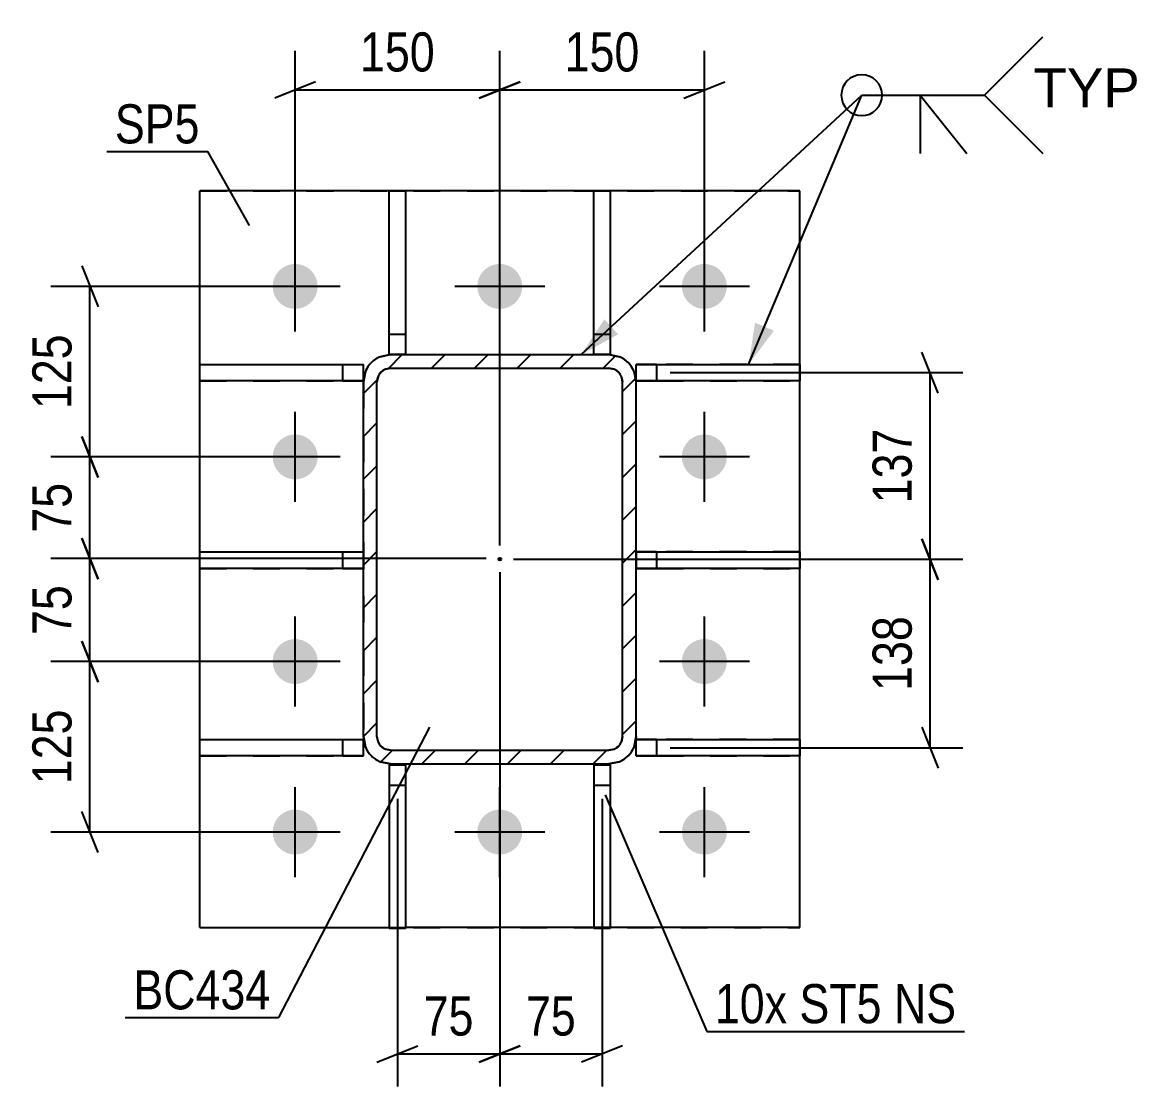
# Model space of a CAD drawing. Header units: millimetres. Extents: x 0 to 841, y 0 to 594.
# Drawn here: x 622.4 to 704.3, y 407.5 to 485.5 of the extents above; entities that cross this region are included whole.
import ezdxf

# ---------------------------------------------------------------- set-up
doc = ezdxf.new("R2010")
doc.units = ezdxf.units.MM
doc.linetypes.add('DXK_LINE_DOT2', pattern=[3.9198, 1.9599, -1.9599])
doc.linetypes.add('DXK_LINE_DOT3', pattern=[5.9187, 2.979, -0.9799, 0.9799, -0.9799])
doc.styles.add('Arial', font='ARIAL.TTF', dxfattribs={"height": 0.2})
doc.styles.add('Arial Narrow', font='ARIALN.TTF', dxfattribs={"height": 0.2})

# ---------------------------------------------------------------- blocks, each defined once
blk = doc.blocks.new('Part-761549750-15921 - 15831')
at = {"color": 2, "linetype": 'Continuous'}
for p, q in [((667.415, 446.681), (679.415, 446.681)), ((679.415, 446.681), (679.415, 445.481)), ((679.415, 445.481), (667.415, 445.481))]:
    blk.add_line(p, q, dxfattribs=at)
at = {"color": 7, "linetype": 'DXK_LINE_DOT2'}
for p, q in [((668.915, 446.681), (667.415, 446.681)), ((667.415, 446.681), (667.415, 446.681)), ((667.415, 446.681), (667.415, 445.481)), ((679.415, 446.681), (668.915, 446.681)), ((668.915, 446.681), (668.915, 445.481)), ((667.415, 445.481), (668.915, 445.481)), ((668.915, 445.481), (679.415, 445.481))]:
    blk.add_line(p, q, dxfattribs=at)
blk = doc.blocks.new('Part-761549750-15914 - 15831')
at = {"color": 2, "linetype": 'Continuous'}
for p, q in [((664.315, 431.081), (664.315, 431.081)), ((664.315, 431.081), (664.315, 419.081)), ((664.315, 431.081), (665.515, 431.081)), ((665.515, 431.081), (665.515, 431.081)), ((665.515, 431.081), (665.515, 419.081)), ((665.515, 419.081), (664.315, 419.081))]:
    blk.add_line(p, q, dxfattribs=at)
at = {"color": 7, "linetype": 'DXK_LINE_DOT2'}
for p, q in [((664.315, 431.081), (665.515, 431.081)), ((664.315, 429.581), (665.515, 429.581))]:
    blk.add_line(p, q, dxfattribs=at)
blk = doc.blocks.new('Part-761549750-15890 - 15831')
at = {"linetype": 'Continuous'}
h = blk.add_hatch(dxfattribs=at)
h.set_pattern_fill('', scale=0.7, style=0, pattern_type=0)
h.set_pattern_definition([(45, (647.4149, 433.15), (-1.57154, 1.57154), [])])
h.paths.add_polyline_path([(647.415, 459.15), (647.415, 433.15), (647.567, 432.385), (648.001, 431.736), (648.65, 431.302), (649.415, 431.15), (665.415, 431.15), (666.18, 431.302), (666.829, 431.736), (667.263, 432.385), (667.415, 433.15), (667.415, 459.15), (667.263, 459.915), (666.829, 460.564), (666.18, 460.998), (665.415, 461.15), (649.415, 461.15), (648.65, 460.998), (648.001, 460.564), (647.567, 459.915)])
h.paths.add_polyline_path([(648.708, 459.857), (649.032, 460.074), (649.415, 460.15), (665.415, 460.15), (665.798, 460.074), (666.122, 459.857), (666.339, 459.533), (666.415, 459.15), (666.415, 433.15), (666.339, 432.767), (666.122, 432.443), (665.798, 432.226), (665.415, 432.15), (649.415, 432.15), (649.032, 432.226), (648.708, 432.443), (648.491, 432.767), (648.415, 433.15), (648.415, 459.15), (648.491, 459.533)])
blk.add_hatch(color=30, dxfattribs=at).paths.add_polyline_path([(657.415, 446.049, -1), (657.415, 446.249, -1)])
at = {"color": 2, "linetype": 'Continuous'}
for p, q in [((649.415, 461.15), (648.65, 460.998)), ((649.415, 461.15), (649.415, 461.149)), ((649.415, 461.15), (665.415, 461.15)), ((665.415, 461.15), (665.415, 461.149)), ((666.18, 460.998), (665.415, 461.15)), ((647.567, 459.915), (647.415, 459.15)), ((648.415, 459.15), (648.491, 459.533)), ((649.032, 460.074), (649.415, 460.15)), ((649.415, 460.15), (649.415, 460.149)), ((649.415, 460.15), (665.415, 460.15)), ((665.415, 460.15), (665.415, 460.149)), ((665.415, 460.15), (665.798, 460.074)), ((666.339, 459.533), (666.415, 459.15)), ((667.415, 459.15), (667.263, 459.915)), ((647.415, 459.15), (647.415, 459.149)), ((647.415, 433.15), (647.415, 459.15)), ((648.415, 459.15), (648.415, 459.149)), ((648.415, 433.15), (648.415, 459.15)), ((666.415, 459.15), (666.415, 459.149)), ((666.415, 433.15), (666.415, 459.15)), ((667.415, 459.149), (667.415, 459.15)), ((667.415, 433.15), (667.415, 459.15)), ((647.415, 433.149), (647.415, 433.15)), ((647.415, 433.15), (647.567, 432.385)), ((648.415, 433.15), (648.415, 433.149)), ((648.491, 432.767), (648.415, 433.15)), ((666.415, 433.15), (666.339, 432.767)), ((666.415, 433.15), (666.415, 433.149)), ((667.263, 432.385), (667.415, 433.15)), ((667.415, 433.15), (667.415, 433.149)), ((649.415, 432.15), (649.032, 432.226)), ((649.415, 432.15), (649.415, 432.149)), ((649.415, 432.15), (665.415, 432.15)), ((665.798, 432.226), (665.415, 432.15)), ((665.415, 432.15), (665.415, 432.149)), ((648.65, 431.302), (649.415, 431.15)), ((649.415, 431.15), (649.415, 431.149)), ((649.415, 431.15), (665.415, 431.15)), ((665.415, 431.15), (666.18, 431.302)), ((665.415, 431.15), (665.415, 431.149))]:
    blk.add_line(p, q, dxfattribs=at)
at = {"color": 7, "linetype": 'DXK_LINE_DOT2'}
for p, q in [((648.65, 460.997), (649.415, 461.149)), ((649.415, 461.149), (665.415, 461.149)), ((665.415, 461.149), (666.18, 460.997)), ((647.415, 459.149), (647.567, 459.915)), ((648.491, 459.532), (648.415, 459.149)), ((649.415, 460.149), (649.032, 460.073)), ((649.415, 460.149), (665.415, 460.149)), ((665.798, 460.073), (665.415, 460.149)), ((666.415, 459.149), (666.339, 459.532)), ((667.263, 459.915), (667.415, 459.149)), ((647.415, 459.149), (647.415, 433.15)), ((648.415, 433.149), (648.415, 459.149)), ((666.415, 433.149), (666.415, 459.149)), ((667.415, 433.149), (667.415, 459.149)), ((647.567, 432.384), (647.415, 433.149)), ((648.415, 433.149), (648.491, 432.767)), ((666.339, 432.767), (666.415, 433.149)), ((667.415, 433.149), (667.263, 432.384)), ((649.032, 432.225), (649.412, 432.15)), ((649.412, 432.15), (649.415, 432.149)), ((649.415, 432.149), (665.415, 432.149)), ((665.415, 432.149), (665.796, 432.225)), ((665.796, 432.225), (665.798, 432.225)), ((649.412, 431.15), (648.65, 431.302)), ((649.415, 431.149), (649.412, 431.15)), ((649.415, 431.149), (665.415, 431.149)), ((666.179, 431.301), (665.415, 431.149)), ((666.18, 431.302), (666.179, 431.301))]:
    blk.add_line(p, q, dxfattribs=at)
at = {"color": 7, "linetype": 'DXK_LINE_DOT3'}
blk.add_line((657.415, 446.149), (657.415, 446.15), dxfattribs=at)
at = {"color": 30, "linetype": 'DXK_LINE_DOT3'}
blk.add_line((657.415, 446.149), (657.415, 446.15), dxfattribs=at)
at = {"color": 30, "linetype": 'Continuous'}
blk.add_circle((657.415, 446.149), 0.1, dxfattribs=at)
at = {"color": 2, "linetype": 'Continuous'}
for centre, radius, start, end in [((649.415, 459.15), 2, 112.5, 157.5), ((665.415, 459.15), 2, 22.5, 67.5), ((649.415, 459.15), 1, 112.5, 157.5), ((665.415, 459.15), 1, 22.5, 67.5), ((649.415, 433.15), 1, 202.5, 247.5), ((665.415, 433.15), 1, 292.5, 337.5), ((649.415, 433.15), 2, 202.5, 247.5), ((665.415, 433.15), 2, 292.5, 337.5)]:
    blk.add_arc(centre, radius, start, end, dxfattribs=at)
at = {"color": 7, "linetype": 'DXK_LINE_DOT2'}
for centre, radius, start, end in [((649.415, 459.149), 2, 112.5, 157.5), ((665.415, 459.149), 2, 22.5, 67.5), ((649.415, 459.149), 1, 112.5, 157.5), ((665.415, 459.149), 1, 22.5, 67.5), ((649.415, 433.149), 1, 202.5, 247.5), ((665.415, 433.149), 1, 292.5, 337.5), ((649.415, 433.149), 2, 202.5, 247.5), ((665.415, 433.149), 2, 292.5, 337.5)]:
    blk.add_arc(centre, radius, start, end, dxfattribs=at)
blk = doc.blocks.new('Part-761549750-15918 - 15831')
at = {"color": 2, "linetype": 'Continuous'}
for p, q in [((635.415, 445.481), (635.415, 446.681)), ((635.415, 446.681), (647.415, 446.681)), ((647.415, 445.481), (635.415, 445.481))]:
    blk.add_line(p, q, dxfattribs=at)
at = {"color": 7, "linetype": 'DXK_LINE_DOT2'}
for p, q in [((635.415, 446.681), (645.915, 446.681)), ((645.915, 445.481), (645.915, 446.681)), ((645.915, 446.681), (647.415, 446.681)), ((647.415, 445.481), (647.415, 446.681)), ((635.415, 445.481), (645.915, 445.481)), ((645.915, 445.481), (647.415, 445.481)), ((647.415, 445.481), (647.415, 445.481))]:
    blk.add_line(p, q, dxfattribs=at)
blk = doc.blocks.new('Part-761549750-15894 - 15831')
at = {"color": 2, "linetype": 'Continuous'}
for p, q in [((635.415, 419.149), (635.415, 473.149)), ((679.415, 473.149), (635.415, 473.149)), ((679.415, 419.149), (679.415, 473.149)), ((635.415, 419.149), (635.415, 419.149)), ((635.415, 419.149), (649.315, 419.149)), ((664.315, 419.149), (650.515, 419.149)), ((679.415, 419.149), (665.515, 419.149)), ((679.415, 419.149), (679.415, 419.149))]:
    blk.add_line(p, q, dxfattribs=at)
at = {"color": 7, "linetype": 'DXK_LINE_DOT2'}
for p, q in [((635.415, 473.149), (679.415, 473.149)), ((635.415, 419.149), (679.415, 419.149)), ((635.415, 419.149), (635.415, 419.149)), ((649.315, 419.149), (650.515, 419.149)), ((665.515, 419.149), (664.315, 419.149)), ((679.415, 419.149), (679.415, 419.149))]:
    blk.add_line(p, q, dxfattribs=at)
blk = doc.blocks.new('Part-761549750-15915 - 15831')
at = {"color": 2, "linetype": 'Continuous'}
for p, q in [((649.315, 431.081), (649.315, 431.081)), ((649.315, 431.081), (649.315, 419.081)), ((649.315, 431.081), (650.515, 431.081)), ((650.515, 431.081), (650.515, 431.081)), ((650.515, 431.081), (650.515, 419.081)), ((650.515, 419.081), (649.315, 419.081))]:
    blk.add_line(p, q, dxfattribs=at)
at = {"color": 7, "linetype": 'DXK_LINE_DOT2'}
for p, q in [((649.315, 431.081), (650.515, 431.081)), ((649.315, 429.581), (650.515, 429.581))]:
    blk.add_line(p, q, dxfattribs=at)
blk = doc.blocks.new('Part-761549750-15916 - 15831')
at = {"color": 2, "linetype": 'Continuous'}
for p, q in [((664.315, 473.149), (665.515, 473.149)), ((664.315, 461.15), (664.315, 473.149)), ((665.515, 473.149), (665.515, 461.15)), ((665.515, 461.15), (665.416, 461.15)), ((665.515, 461.15), (665.515, 461.149))]:
    blk.add_line(p, q, dxfattribs=at)
at = {"color": 7, "linetype": 'DXK_LINE_DOT2'}
for p, q in [((664.315, 462.649), (665.515, 462.649)), ((665.416, 461.15), (664.315, 461.15)), ((664.315, 461.149), (664.315, 461.15)), ((664.315, 461.149), (664.315, 461.15)), ((665.515, 461.149), (664.315, 461.149)), ((665.515, 461.149), (665.515, 461.15))]:
    blk.add_line(p, q, dxfattribs=at)
blk = doc.blocks.new('Part-761549750-15917 - 15831')
at = {"color": 2, "linetype": 'Continuous'}
for p, q in [((649.315, 473.149), (650.515, 473.149)), ((649.315, 461.15), (649.315, 473.149)), ((650.515, 473.149), (650.515, 461.15)), ((649.315, 461.15), (649.414, 461.15)), ((649.315, 461.15), (649.315, 461.15))]:
    blk.add_line(p, q, dxfattribs=at)
at = {"color": 7, "linetype": 'DXK_LINE_DOT2'}
for p, q in [((649.315, 462.649), (650.515, 462.649)), ((650.515, 461.15), (649.315, 461.15)), ((649.315, 461.15), (649.315, 461.15)), ((649.414, 461.15), (650.515, 461.15)), ((650.515, 461.15), (650.515, 461.15)), ((650.515, 461.15), (650.515, 461.15))]:
    blk.add_line(p, q, dxfattribs=at)
blk = doc.blocks.new('Part-761549750-15919 - 15831')
at = {"color": 2, "linetype": 'Continuous'}
for p, q in [((635.415, 459.231), (635.415, 460.431)), ((635.415, 460.431), (647.415, 460.431)), ((647.415, 459.231), (647.415, 460.431)), ((647.415, 459.231), (635.415, 459.231)), ((647.415, 459.231), (647.415, 459.231))]:
    blk.add_line(p, q, dxfattribs=at)
at = {"color": 7, "linetype": 'DXK_LINE_DOT2'}
for p, q in [((635.415, 460.431), (645.915, 460.431)), ((645.915, 459.231), (645.915, 460.431)), ((645.915, 460.431), (647.415, 460.431)), ((635.415, 459.231), (645.915, 459.231)), ((645.915, 459.231), (647.415, 459.231)), ((647.415, 459.231), (647.415, 459.231))]:
    blk.add_line(p, q, dxfattribs=at)
blk = doc.blocks.new('Part-761549750-15920 - 15831')
at = {"color": 2, "linetype": 'Continuous'}
for p, q in [((635.415, 431.731), (635.415, 432.931)), ((635.415, 432.931), (647.415, 432.931)), ((647.415, 431.731), (647.415, 432.931)), ((647.415, 431.731), (635.415, 431.731)), ((647.415, 431.731), (647.415, 431.731))]:
    blk.add_line(p, q, dxfattribs=at)
at = {"color": 7, "linetype": 'DXK_LINE_DOT2'}
for p, q in [((635.415, 432.931), (645.915, 432.931)), ((645.915, 431.731), (645.915, 432.931)), ((645.915, 432.931), (647.415, 432.931)), ((635.415, 431.731), (645.915, 431.731)), ((645.915, 431.731), (647.415, 431.731)), ((647.415, 431.731), (647.415, 431.731))]:
    blk.add_line(p, q, dxfattribs=at)
blk = doc.blocks.new('Part-761549750-15922 - 15831')
at = {"color": 2, "linetype": 'Continuous'}
for p, q in [((667.415, 460.431), (667.415, 460.431)), ((667.415, 460.431), (679.415, 460.431)), ((667.415, 459.231), (667.415, 460.431)), ((679.415, 460.431), (679.415, 459.231)), ((679.415, 459.231), (667.415, 459.231))]:
    blk.add_line(p, q, dxfattribs=at)
at = {"color": 7, "linetype": 'DXK_LINE_DOT2'}
for p, q in [((668.915, 460.431), (667.415, 460.431)), ((679.415, 460.431), (668.915, 460.431)), ((668.915, 460.431), (668.915, 459.231)), ((667.415, 459.231), (667.415, 459.231)), ((667.415, 459.231), (668.915, 459.231)), ((668.915, 459.231), (679.415, 459.231))]:
    blk.add_line(p, q, dxfattribs=at)
blk = doc.blocks.new('Part-761549750-15923 - 15831')
at = {"color": 2, "linetype": 'Continuous'}
for p, q in [((667.415, 432.931), (667.415, 432.931)), ((667.415, 432.931), (679.415, 432.931)), ((667.415, 431.731), (667.415, 432.931)), ((679.415, 432.931), (679.415, 431.731)), ((679.415, 431.731), (667.415, 431.731))]:
    blk.add_line(p, q, dxfattribs=at)
at = {"color": 7, "linetype": 'DXK_LINE_DOT2'}
for p, q in [((668.915, 432.931), (667.415, 432.931)), ((679.415, 432.931), (668.915, 432.931)), ((668.915, 432.931), (668.915, 431.731)), ((667.415, 431.731), (667.415, 431.731)), ((667.415, 431.731), (668.915, 431.731)), ((668.915, 431.731), (679.415, 431.731))]:
    blk.add_line(p, q, dxfattribs=at)
blk = doc.blocks.new('Bolt-761549750-15942 - 15831')
at = {"linetype": 'Continuous'}
for points in [[(640.765, 466.149), (640.801, 466.492), (640.908, 466.82), (641.08, 467.119), (641.311, 467.376), (641.59, 467.578), (641.905, 467.719), (642.242, 467.79), (642.587, 467.79), (642.925, 467.719), (643.24, 467.578), (643.519, 467.376), (643.75, 467.119), (643.922, 466.82), (644.029, 466.492), (644.065, 466.149), (644.029, 465.806), (643.922, 465.478), (643.75, 465.179), (643.519, 464.923), (643.24, 464.72), (642.925, 464.58), (642.587, 464.508), (642.242, 464.508), (641.905, 464.58), (641.59, 464.72), (641.311, 464.923), (641.08, 465.179), (640.908, 465.478), (640.801, 465.806)], [(655.765, 466.149), (655.801, 466.492), (655.908, 466.82), (656.08, 467.119), (656.311, 467.376), (656.59, 467.578), (656.905, 467.719), (657.242, 467.79), (657.587, 467.79), (657.925, 467.719), (658.24, 467.578), (658.519, 467.376), (658.75, 467.119), (658.922, 466.82), (659.029, 466.492), (659.065, 466.149), (659.029, 465.806), (658.922, 465.478), (658.75, 465.179), (658.519, 464.923), (658.24, 464.72), (657.925, 464.58), (657.587, 464.508), (657.242, 464.508), (656.905, 464.58), (656.59, 464.72), (656.311, 464.923), (656.08, 465.179), (655.908, 465.478), (655.801, 465.806)], [(670.765, 466.149), (670.801, 466.492), (670.908, 466.82), (671.08, 467.119), (671.311, 467.376), (671.59, 467.578), (671.905, 467.719), (672.242, 467.79), (672.587, 467.79), (672.925, 467.719), (673.24, 467.578), (673.519, 467.376), (673.75, 467.119), (673.922, 466.82), (674.029, 466.492), (674.065, 466.149), (674.029, 465.806), (673.922, 465.478), (673.75, 465.179), (673.519, 464.923), (673.24, 464.72), (672.925, 464.58), (672.587, 464.508), (672.242, 464.508), (671.905, 464.58), (671.59, 464.72), (671.311, 464.923), (671.08, 465.179), (670.908, 465.478), (670.801, 465.806)], [(640.765, 453.649), (640.801, 453.992), (640.908, 454.32), (641.08, 454.619), (641.311, 454.876), (641.59, 455.078), (641.905, 455.219), (642.242, 455.29), (642.587, 455.29), (642.925, 455.219), (643.24, 455.078), (643.519, 454.876), (643.75, 454.619), (643.922, 454.32), (644.029, 453.992), (644.065, 453.649), (644.029, 453.306), (643.922, 452.978), (643.75, 452.679), (643.519, 452.423), (643.24, 452.22), (642.925, 452.08), (642.587, 452.008), (642.242, 452.008), (641.905, 452.08), (641.59, 452.22), (641.311, 452.423), (641.08, 452.679), (640.908, 452.978), (640.801, 453.306)], [(670.765, 453.649), (670.801, 453.992), (670.908, 454.32), (671.08, 454.619), (671.311, 454.876), (671.59, 455.078), (671.905, 455.219), (672.242, 455.29), (672.587, 455.29), (672.925, 455.219), (673.24, 455.078), (673.519, 454.876), (673.75, 454.619), (673.922, 454.32), (674.029, 453.992), (674.065, 453.649), (674.029, 453.306), (673.922, 452.978), (673.75, 452.679), (673.519, 452.423), (673.24, 452.22), (672.925, 452.08), (672.587, 452.008), (672.242, 452.008), (671.905, 452.08), (671.59, 452.22), (671.311, 452.423), (671.08, 452.679), (670.908, 452.978), (670.801, 453.306)], [(640.765, 438.649), (640.801, 438.992), (640.908, 439.32), (641.08, 439.619), (641.311, 439.876), (641.59, 440.078), (641.905, 440.219), (642.242, 440.29), (642.587, 440.29), (642.925, 440.219), (643.24, 440.078), (643.519, 439.876), (643.75, 439.619), (643.922, 439.32), (644.029, 438.992), (644.065, 438.649), (644.029, 438.306), (643.922, 437.978), (643.75, 437.679), (643.519, 437.423), (643.24, 437.22), (642.925, 437.08), (642.587, 437.008), (642.242, 437.008), (641.905, 437.08), (641.59, 437.22), (641.311, 437.423), (641.08, 437.679), (640.908, 437.978), (640.801, 438.306)], [(670.765, 438.649), (670.801, 438.992), (670.908, 439.32), (671.08, 439.619), (671.311, 439.876), (671.59, 440.078), (671.905, 440.219), (672.242, 440.29), (672.587, 440.29), (672.925, 440.219), (673.24, 440.078), (673.519, 439.876), (673.75, 439.619), (673.922, 439.32), (674.029, 438.992), (674.065, 438.649), (674.029, 438.306), (673.922, 437.978), (673.75, 437.679), (673.519, 437.423), (673.24, 437.22), (672.925, 437.08), (672.587, 437.008), (672.242, 437.008), (671.905, 437.08), (671.59, 437.22), (671.311, 437.423), (671.08, 437.679), (670.908, 437.978), (670.801, 438.306)], [(640.765, 426.149), (640.801, 426.492), (640.908, 426.82), (641.08, 427.119), (641.311, 427.376), (641.59, 427.578), (641.905, 427.719), (642.242, 427.79), (642.587, 427.79), (642.925, 427.719), (643.24, 427.578), (643.519, 427.376), (643.75, 427.119), (643.922, 426.82), (644.029, 426.492), (644.065, 426.149), (644.029, 425.806), (643.922, 425.478), (643.75, 425.179), (643.519, 424.923), (643.24, 424.72), (642.925, 424.58), (642.587, 424.508), (642.242, 424.508), (641.905, 424.58), (641.59, 424.72), (641.311, 424.923), (641.08, 425.179), (640.908, 425.478), (640.801, 425.806)], [(655.765, 426.149), (655.801, 426.492), (655.908, 426.82), (656.08, 427.119), (656.311, 427.376), (656.59, 427.578), (656.905, 427.719), (657.242, 427.79), (657.587, 427.79), (657.925, 427.719), (658.24, 427.578), (658.519, 427.376), (658.75, 427.119), (658.922, 426.82), (659.029, 426.492), (659.065, 426.149), (659.029, 425.806), (658.922, 425.478), (658.75, 425.179), (658.519, 424.923), (658.24, 424.72), (657.925, 424.58), (657.587, 424.508), (657.242, 424.508), (656.905, 424.58), (656.59, 424.72), (656.311, 424.923), (656.08, 425.179), (655.908, 425.478), (655.801, 425.806)], [(670.765, 426.149), (670.801, 426.492), (670.908, 426.82), (671.08, 427.119), (671.311, 427.376), (671.59, 427.578), (671.905, 427.719), (672.242, 427.79), (672.587, 427.79), (672.925, 427.719), (673.24, 427.578), (673.519, 427.376), (673.75, 427.119), (673.922, 426.82), (674.029, 426.492), (674.065, 426.149), (674.029, 425.806), (673.922, 425.478), (673.75, 425.179), (673.519, 424.923), (673.24, 424.72), (672.925, 424.58), (672.587, 424.508), (672.242, 424.508), (671.905, 424.58), (671.59, 424.72), (671.311, 424.923), (671.08, 425.179), (670.908, 425.478), (670.801, 425.806)]]:
    blk.add_hatch(color=1, dxfattribs=at).paths.add_polyline_path(points)
at = {"color": 1, "linetype": 'Continuous'}
for p, q in [((642.415, 462.849), (642.415, 469.449)), ((657.415, 462.849), (657.415, 469.449)), ((672.415, 462.849), (672.415, 469.449)), ((645.715, 466.149), (639.115, 466.149)), ((660.715, 466.149), (654.115, 466.149)), ((675.715, 466.149), (669.115, 466.149)), ((642.415, 450.349), (642.415, 456.949)), ((672.415, 450.349), (672.415, 456.949)), ((645.715, 453.649), (639.115, 453.649)), ((675.715, 453.649), (669.115, 453.649)), ((642.415, 435.349), (642.415, 441.949)), ((672.415, 435.349), (672.415, 441.949)), ((645.715, 438.649), (639.115, 438.649)), ((675.715, 438.649), (669.115, 438.649)), ((642.415, 422.849), (642.415, 429.449)), ((657.415, 422.849), (657.415, 429.449)), ((672.415, 422.849), (672.415, 429.449)), ((645.715, 426.149), (639.115, 426.149)), ((660.715, 426.149), (654.115, 426.149)), ((675.715, 426.149), (669.115, 426.149))]:
    blk.add_line(p, q, dxfattribs=at)
blk = doc.blocks.new('StraightDimension-761549750-16747 - 15831')
at = {"color": 7, "linetype": 'Continuous'}
for p, q in [((642.415, 467.149), (642.415, 483.408)), ((657.415, 447.149), (657.415, 483.408)), ((643.915, 481.158), (640.915, 479.958)), ((655.915, 479.958), (658.915, 481.158)), ((642.415, 480.558), (657.415, 480.558))]:
    blk.add_line(p, q, dxfattribs=at)
at = {"color": 0}
blk.add_wipeout([(653.257, 481.308), (653.257, 485.508), (646.573, 485.508), (646.573, 481.308)], dxfattribs=at)
at = {"color": 3, "style": 'Arial Narrow'}
blk.add_text('150', height=2.8633, dxfattribs=at).set_placement((647.173, 481.908))
blk = doc.blocks.new('StraightDimension-761549750-16765 - 15831')
at = {"color": 7, "linetype": 'Continuous'}
for p, q in [((626.765, 447.697), (627.965, 444.697)), ((656.415, 446.197), (624.515, 446.197)), ((627.365, 438.649), (627.365, 446.197)), ((627.965, 437.149), (626.765, 440.149)), ((641.415, 438.649), (624.515, 438.649))]:
    blk.add_line(p, q, dxfattribs=at)
at = {"color": 0}
blk.add_wipeout([(626.615, 444.851), (622.415, 444.851), (622.415, 439.995), (626.615, 439.995)], dxfattribs=at)
at = {"color": 3, "style": 'Arial Narrow'}
blk.add_text('75', height=2.8633, rotation=90.00021, dxfattribs=at).set_placement((626.015, 440.595))
blk = doc.blocks.new('StraightDimension-761549750-16764 - 15831')
at = {"color": 7, "linetype": 'Continuous'}
for p, q in [((626.765, 455.149), (627.965, 452.149)), ((641.415, 453.649), (624.515, 453.649)), ((627.365, 446.197), (627.365, 453.649)), ((627.965, 444.697), (626.765, 447.697)), ((656.415, 446.197), (624.515, 446.197))]:
    blk.add_line(p, q, dxfattribs=at)
at = {"color": 0}
blk.add_wipeout([(626.615, 452.351), (622.415, 452.351), (622.415, 447.495), (626.615, 447.495)], dxfattribs=at)
at = {"color": 3, "style": 'Arial Narrow'}
blk.add_text('75', height=2.8633, rotation=90.00021, dxfattribs=at).set_placement((626.015, 448.095))
blk = doc.blocks.new('StraightDimension-761549750-16766 - 15831')
at = {"color": 7, "linetype": 'Continuous'}
for p, q in [((626.765, 440.149), (627.965, 437.149)), ((641.415, 438.649), (624.515, 438.649)), ((627.365, 426.149), (627.365, 438.649)), ((627.965, 424.649), (626.765, 427.649)), ((641.415, 426.149), (624.515, 426.149))]:
    blk.add_line(p, q, dxfattribs=at)
at = {"color": 0}
blk.add_wipeout([(626.615, 435.742), (622.415, 435.742), (622.415, 429.057), (626.615, 429.057)], dxfattribs=at)
at = {"color": 3, "style": 'Arial Narrow'}
blk.add_text('125', height=2.8633, rotation=90.00021, dxfattribs=at).set_placement((626.015, 429.657))
blk = doc.blocks.new('StraightDimension-761549750-16746 - 15831')
at = {"color": 7, "linetype": 'Continuous'}
for p, q in [((657.415, 447.149), (657.415, 483.408)), ((672.415, 467.149), (672.415, 483.408)), ((658.915, 481.158), (655.915, 479.958)), ((670.915, 479.958), (673.915, 481.158)), ((657.415, 480.558), (672.415, 480.558))]:
    blk.add_line(p, q, dxfattribs=at)
at = {"color": 0}
blk.add_wipeout([(668.257, 481.308), (668.257, 485.508), (661.573, 485.508), (661.573, 481.308)], dxfattribs=at)
at = {"color": 3, "style": 'Arial Narrow'}
blk.add_text('150', height=2.8633, dxfattribs=at).set_placement((662.173, 481.908))
blk = doc.blocks.new('StraightDimension-761549750-16763 - 15831')
at = {"color": 7, "linetype": 'Continuous'}
for p, q in [((626.765, 467.649), (627.965, 464.649)), ((641.415, 466.149), (624.515, 466.149)), ((627.365, 453.649), (627.365, 466.149)), ((627.965, 452.149), (626.765, 455.149)), ((641.415, 453.649), (624.515, 453.649))]:
    blk.add_line(p, q, dxfattribs=at)
at = {"color": 0}
blk.add_wipeout([(626.615, 463.242), (622.415, 463.242), (622.415, 456.557), (626.615, 456.557)], dxfattribs=at)
at = {"color": 3, "style": 'Arial Narrow'}
blk.add_text('125', height=2.8633, rotation=90.00021, dxfattribs=at).set_placement((626.015, 457.157))
blk = doc.blocks.new('StraightDimension-761549750-16794 - 15831')
at = {"color": 7, "linetype": 'Continuous'}
for p, q in [((657.415, 445.197), (657.415, 407.484)), ((664.915, 428.581), (664.915, 407.484)), ((655.915, 409.284), (658.915, 410.484)), ((666.415, 410.484), (663.415, 409.284)), ((657.415, 409.884), (664.915, 409.884))]:
    blk.add_line(p, q, dxfattribs=at)
at = {"color": 0}
blk.add_wipeout([(663.593, 410.634), (663.593, 414.834), (658.737, 414.834), (658.737, 410.634)], dxfattribs=at)
at = {"color": 3, "style": 'Arial Narrow'}
blk.add_text('75', height=2.8633, dxfattribs=at).set_placement((659.337, 411.234))
blk = doc.blocks.new('StraightDimension-761549750-16795 - 15831')
at = {"color": 7, "linetype": 'Continuous'}
for p, q in [((657.415, 445.197), (657.415, 407.484)), ((649.915, 428.581), (649.915, 407.484)), ((648.415, 409.284), (651.415, 410.484)), ((658.915, 410.484), (655.915, 409.284)), ((649.915, 409.884), (657.415, 409.884))]:
    blk.add_line(p, q, dxfattribs=at)
at = {"color": 0}
blk.add_wipeout([(656.093, 410.634), (656.093, 414.834), (651.237, 414.834), (651.237, 410.634)], dxfattribs=at)
at = {"color": 3, "style": 'Arial Narrow'}
blk.add_text('75', height=2.8633, dxfattribs=at).set_placement((651.837, 411.234))
blk = doc.blocks.new('StraightDimension-761549750-16808 - 15831')
at = {"color": 7, "linetype": 'Continuous'}
for p, q in [((689.562, 458.331), (688.362, 461.331)), ((669.915, 459.831), (691.362, 459.831)), ((688.962, 446.149), (688.962, 459.831)), ((688.362, 447.649), (689.562, 444.649)), ((658.415, 446.149), (691.362, 446.149))]:
    blk.add_line(p, q, dxfattribs=at)
at = {"color": 0}
blk.add_wipeout([(688.212, 456.332), (684.012, 456.332), (684.012, 449.648), (688.212, 449.648)], dxfattribs=at)
at = {"color": 3, "style": 'Arial Narrow'}
blk.add_text('137', height=2.8633, rotation=90.00021, dxfattribs=at).set_placement((687.612, 450.248))
blk = doc.blocks.new('StraightDimension-761549750-16809 - 15831')
at = {"color": 7, "linetype": 'Continuous'}
for p, q in [((689.562, 444.649), (688.362, 447.649)), ((658.415, 446.149), (691.362, 446.149)), ((688.962, 432.331), (688.962, 446.149)), ((688.362, 433.831), (689.562, 430.831)), ((669.915, 432.331), (691.362, 432.331))]:
    blk.add_line(p, q, dxfattribs=at)
at = {"color": 0}
blk.add_wipeout([(688.212, 442.583), (684.012, 442.582), (684.012, 435.898), (688.212, 435.898)], dxfattribs=at)
at = {"color": 3, "style": 'Arial Narrow'}
blk.add_text('138', height=2.8633, rotation=90.00021, dxfattribs=at).set_placement((687.612, 436.498))
blk = doc.blocks.new('Mark-761549750-16868 - 15831')
at = {"color": 30, "linetype": 'Continuous'}
for p in [(652.252, 433.842), (629.957, 412.551)]:
    blk.add_line(p, (641.205, 412.551), dxfattribs=at)
at = {"color": 0}
blk.add_wipeout([(640.605, 413.151), (640.605, 416.151), (630.557, 416.151), (630.557, 413.151)], dxfattribs=at)
blk.add_wipeout([(640.605, 413.151), (640.605, 416.151), (630.557, 416.151), (630.557, 413.151)], dxfattribs=at)
at = {"color": 3, "style": 'Arial Narrow'}
blk.add_text('BC434', height=2.8633, dxfattribs=at).set_placement((630.557, 413.151))
blk = doc.blocks.new('MarkSet-761549750-16947 - 15831')
at = {"color": 30, "linetype": 'Continuous'}
for p, q in [((665.134, 428.889), (672.586, 411.537)), ((672.586, 411.537), (691.476, 411.537))]:
    blk.add_line(p, q, dxfattribs=at)
at = {"color": 0}
for points in [[(678.485, 412.137), (678.485, 415.137), (673.186, 415.137), (673.186, 412.137)], [(685.412, 412.137), (685.412, 415.137), (679.385, 415.137), (679.385, 412.137)], [(690.876, 412.137), (690.876, 415.137), (686.312, 415.137), (686.312, 412.137)]]:
    blk.add_wipeout(points, dxfattribs=at)
for points in [[(678.485, 412.137), (678.485, 415.137), (673.186, 415.137), (673.186, 412.137)], [(685.412, 412.137), (685.412, 415.137), (679.385, 415.137), (679.385, 412.137)], [(690.876, 412.137), (690.876, 415.137), (686.312, 415.137), (686.312, 412.137)]]:
    blk.add_wipeout(points, dxfattribs=at)
at = {"color": 3, "style": 'Arial Narrow'}
for s, p in [('10x', (673.186, 412.137)), ('ST5', (679.385, 412.137)), ('NS', (686.312, 412.137))]:
    blk.add_text(s, height=2.8633, dxfattribs=at).set_placement(p)
blk = doc.blocks.new('Mark-761549750-16970 - 15831')
at = {"color": 30, "linetype": 'Continuous'}
for p in [(628.598, 476.035), (639.076, 470.624)]:
    blk.add_line(p, (636.009, 476.035), dxfattribs=at)
at = {"color": 0}
blk.add_wipeout([(635.409, 476.635), (635.409, 479.635), (629.198, 479.635), (629.198, 476.635)], dxfattribs=at)
blk.add_wipeout([(635.409, 476.635), (635.409, 479.635), (629.198, 479.635), (629.198, 476.635)], dxfattribs=at)
at = {"color": 3, "style": 'Arial Narrow'}
blk.add_text('SP5', height=2.8633, dxfattribs=at).set_placement((629.198, 476.635))
blk = doc.blocks.new('WeldMark-761549750-17005 - 15831')
at = {"linetype": 'Continuous'}
for points in [[(666.101, 462.636), (663.389, 461.15), (665.082, 463.737)], [(677.513, 462.907), (675.66, 460.431), (676.131, 463.488)]]:
    blk.add_hatch(color=30, dxfattribs=at).paths.add_polyline_path(points)
at = {"color": 30, "linetype": 'Continuous'}
for p, q in [((663.389, 461.15), (683.951, 480.168)), ((675.66, 460.431), (683.951, 480.168)), ((683.951, 480.168), (692.951, 480.168))]:
    blk.add_line(p, q, dxfattribs=at)
at = {"color": 3, "linetype": 'Continuous'}
for q in [(691.666, 475.883), (688.237, 475.883)]:
    blk.add_line((688.237, 480.168), q, dxfattribs=at)
for start, end in [(90, 270), (270, 90)]:
    blk.add_arc((683.951, 480.168), 1.5, start, end, dxfattribs=at)
at = {"color": 0, "linetype": 'Continuous'}
blk.add_wipeout([(704.327, 479.268), (704.327, 482.268), (696.551, 482.268), (696.551, 479.268)], dxfattribs=at)
blk.add_wipeout([(704.327, 479.268), (704.327, 482.268), (696.551, 482.268), (696.551, 479.268)], dxfattribs=at)
at = {"color": 3, "linetype": 'Continuous'}
for q in [(697.237, 484.454), (697.237, 475.883)]:
    blk.add_line((692.951, 480.168), q, dxfattribs=at)
at = {"color": 3, "linetype": 'Continuous', "style": 'Arial'}
blk.add_text('TYP', height=2.8652, dxfattribs=at).set_placement((696.551, 479.268))

msp = doc.modelspace()

# ---------------------------------------------------------------- block references
for name in ['Part-761549750-15894 - 15831', 'Part-761549750-15917 - 15831', 'Part-761549750-15916 - 15831', 'Bolt-761549750-15942 - 15831', 'Part-761549750-15919 - 15831', 'Part-761549750-15890 - 15831', 'Part-761549750-15922 - 15831', 'Part-761549750-15918 - 15831', 'Part-761549750-15921 - 15831', 'Part-761549750-15920 - 15831', 'Part-761549750-15923 - 15831', 'Part-761549750-15915 - 15831', 'Part-761549750-15914 - 15831']:
    msp.add_blockref(name, (0, 0))

# ---------------------------------------------------------------- next in the draw order: block references
for name in ['StraightDimension-761549750-16747 - 15831', 'Mark-761549750-16970 - 15831']:
    msp.add_blockref(name, (0, 0))

# ---------------------------------------------------------------- next in the draw order: block references
msp.add_blockref('StraightDimension-761549750-16765 - 15831', (0, 0))

# ---------------------------------------------------------------- next in the draw order: block references
for name in ['StraightDimension-761549750-16764 - 15831', 'StraightDimension-761549750-16766 - 15831']:
    msp.add_blockref(name, (0, 0))

# ---------------------------------------------------------------- next in the draw order: block references
for name in ['StraightDimension-761549750-16746 - 15831', 'StraightDimension-761549750-16763 - 15831', 'StraightDimension-761549750-16794 - 15831']:
    msp.add_blockref(name, (0, 0))

# ---------------------------------------------------------------- next in the draw order: block references
for name in ['StraightDimension-761549750-16795 - 15831', 'MarkSet-761549750-16947 - 15831']:
    msp.add_blockref(name, (0, 0))

# ---------------------------------------------------------------- next in the draw order: block references
for name in ['StraightDimension-761549750-16808 - 15831', 'Mark-761549750-16868 - 15831']:
    msp.add_blockref(name, (0, 0))

# ---------------------------------------------------------------- next in the draw order: block references
for name in ['WeldMark-761549750-17005 - 15831', 'StraightDimension-761549750-16809 - 15831']:
    msp.add_blockref(name, (0, 0))

doc.saveas('drawing.dxf')
